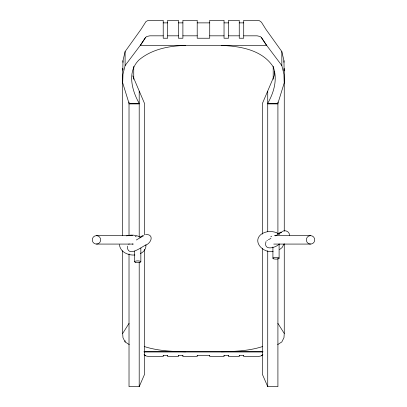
<?xml version="1.0" encoding="UTF-8"?>
<svg xmlns="http://www.w3.org/2000/svg" width="407" height="407" viewBox="0 0 407 407"><rect width="100%" height="100%" fill="white"/><g stroke="black" fill="none" stroke-linecap="round" stroke-linejoin="round"><path stroke-width="0.61" d="M284.259 231.151L284.259 69.678L284.096 68.544L284.096 70.106L283.964 60.709L281.832 51.572L265.771 29.136L261.452 22.217L259.371 20.686L257.132 20.35L243.717 20.35L243.717 38.227L239.245 38.227L239.245 20.35L228.51 20.35L228.51 38.227L224.038 38.227L224.038 20.35L209.727 20.35L209.727 38.227L197.207 38.227L197.207 20.35L182.896 20.35L182.896 38.227L178.424 38.227L178.424 20.35L167.689 20.35L167.689 38.227L163.217 38.227L163.217 20.35L149.801 20.35L147.568 20.686L145.93 21.612L141.163 29.136L125.102 51.572L122.97 60.709L122.838 70.106L122.838 68.544L122.675 69.678L122.675 235.587M127.325 246.133C127.325 257.519 140.227 248.112 144.653 245.569C151.16 243.834 154.899 234.147 145.502 234.422M274.74 71.586L274.165 75.844L262.393 103.531L262.393 234.137M125.102 51.572L125.102 65.563L122.97 74.267L122.675 82.809L129.019 103.332L139.199 103.332C131.802 90.481 126.872 71.54 139.102 59.854C151.994 49.084 169.215 45.864 185.577 45.436M283.964 244.063L282.092 247.563L279.594 249.542M283.944 70.838L284.259 69.678M284.259 243.829L284.259 333.47L283.964 337.662L281.832 341.936L277.66 344.592M129.019 253.907L129.019 386.65L139.199 386.65L144.546 374.343L144.546 249.44M266.041 241.483C263.1 251.058 275.163 248.092 279.121 244.19M129.273 344.592L125.102 341.936L122.97 337.662L122.675 333.47L129.019 323.392M163.217 35.826L149.801 35.826L146.637 36.528L145.482 37.607L140.242 45.447M145.482 37.607L141.163 44.205L125.102 65.563M261.854 233.801C251.267 241.198 263.421 253.663 273.153 251.409M143.152 235.979L143.452 235.612M281.41 232.407L281.71 232.041M261.452 355.662L262.891 354.583L261.004 355.947L258.292 356.496L243.717 356.537L243.717 355.265M143.142 235.933L136.304 240.008M281.4 232.361L275.544 235.877M140.008 237.057L142.76 235.607M277.828 233.72L281.018 232.041M270.899 238.441L268.401 239.687M140.379 253.561C143.875 252.137 146.444 248.397 145.91 244.571M262.479 233.45C266.773 230.973 272.125 231.054 276.699 232.697M282.071 231.537C285.022 229.482 289.672 231.532 289.545 235.297M128.607 244.205L129.278 243.951M266.87 240.634L267.536 240.379M262.713 346.499C249.425 350.859 235.236 351.45 221.357 351.816M126.587 235.892C130.449 234.676 134.651 234.89 138.441 236.263M134.895 254.98C128.388 255.667 119.907 251.974 119.495 244.627M163.217 22.873L167.689 22.873M178.424 22.873L182.896 22.873M197.207 22.873L209.727 22.873M224.038 22.873L228.51 22.873M239.245 22.873L243.717 22.873M167.689 35.826L178.424 35.826M182.896 35.826L197.207 35.826M209.727 35.826L224.038 35.826M228.51 35.826L239.245 35.826M243.717 35.826L257.132 35.826L260.297 36.528L261.452 37.607L266.692 45.447M140.242 45.436L266.692 45.436M129.019 103.902L139.199 103.902M267.735 103.902L277.915 103.902M96.464 235.638A4.218 4.212 -90 0 1 100.107 241.962A4.218 4.212 -90 0 1 92.816 241.962A4.218 4.212 -90 0 1 96.464 235.638L132.601 235.638M274.399 235.638L310.536 235.638A4.218 4.212 -90 0 1 314.184 241.962A4.218 4.212 -90 0 1 306.893 241.962A4.218 4.212 -90 0 1 310.536 235.638M96.464 244.073L133.237 244.073A7.911 7.479 3.7 0 0 132.265 244.022M273.763 244.073L310.536 244.073M144.022 351.816L262.912 351.816M144.022 351.862L262.912 351.862M163.217 355.357L167.689 355.357M178.424 355.357L182.896 355.357M197.207 355.357L209.727 355.357M224.038 355.357L228.51 355.357M239.245 355.357L243.717 355.357M262.393 248.173L262.393 374.343L267.735 386.65L277.915 386.65L277.915 258.353M185.577 351.816C171.698 351.45 157.509 350.859 144.22 346.499M221.357 45.436C240.064 46.128 262.245 49.847 273.194 66.809C277.793 79.162 273.997 92.323 267.735 103.332L277.915 103.332L284.259 82.809L283.964 74.267L281.832 65.563L281.832 51.572M276.974 232.997L279.675 234.361M138.716 236.569L140.878 237.657M145.482 355.662L144.042 354.583L145.93 355.947L148.647 356.496L163.217 356.537L163.217 355.265M281.832 65.563L265.771 44.195L261.452 37.607M277.915 323.392L284.259 333.47M132.768 75.844L144.546 103.531L144.546 234.864M283.964 60.709L283.964 62.342M279.1 243.844L279.1 258.216M277.915 102.065L277.915 234.122M273.194 66.331L273.194 79.329M272.914 246.968L272.914 258.216M267.735 91.224L267.735 231.695M267.735 250.737L267.735 386.65M239.245 355.265L239.245 356.537L228.51 356.537L228.51 355.265M224.038 355.265L224.038 356.537L209.727 356.537L209.727 355.265M197.207 355.265L197.207 356.537L182.896 356.537L182.896 355.265M178.424 355.265L178.424 356.537L167.689 356.537L167.689 355.265M140.842 248.036L140.842 261.787M139.199 91.224L139.199 236.772M139.199 262.159L139.199 386.65M134.656 251.16L134.656 261.787M133.74 66.331L133.74 79.329M129.019 102.065L129.019 235.505M125.102 340.679L125.102 341.936M122.97 60.709L122.97 62.342M122.675 250.798L122.675 333.47M270.787 236.874A4.218 4.212 -90 0 1 271.657 236.202M135.343 236.202A4.218 4.212 -90 0 1 136.213 236.874M273.819 258.862A3.093 0.911 0 0 0 278.993 258.455A3.093 0.911 0 0 0 275.208 257.341A3.093 0.911 0 0 0 273.819 258.862M135.562 262.429A3.093 0.911 0 0 0 140.736 262.022A3.093 0.911 0 0 0 136.95 260.912A3.093 0.911 0 0 0 135.562 262.429"/></g></svg>
